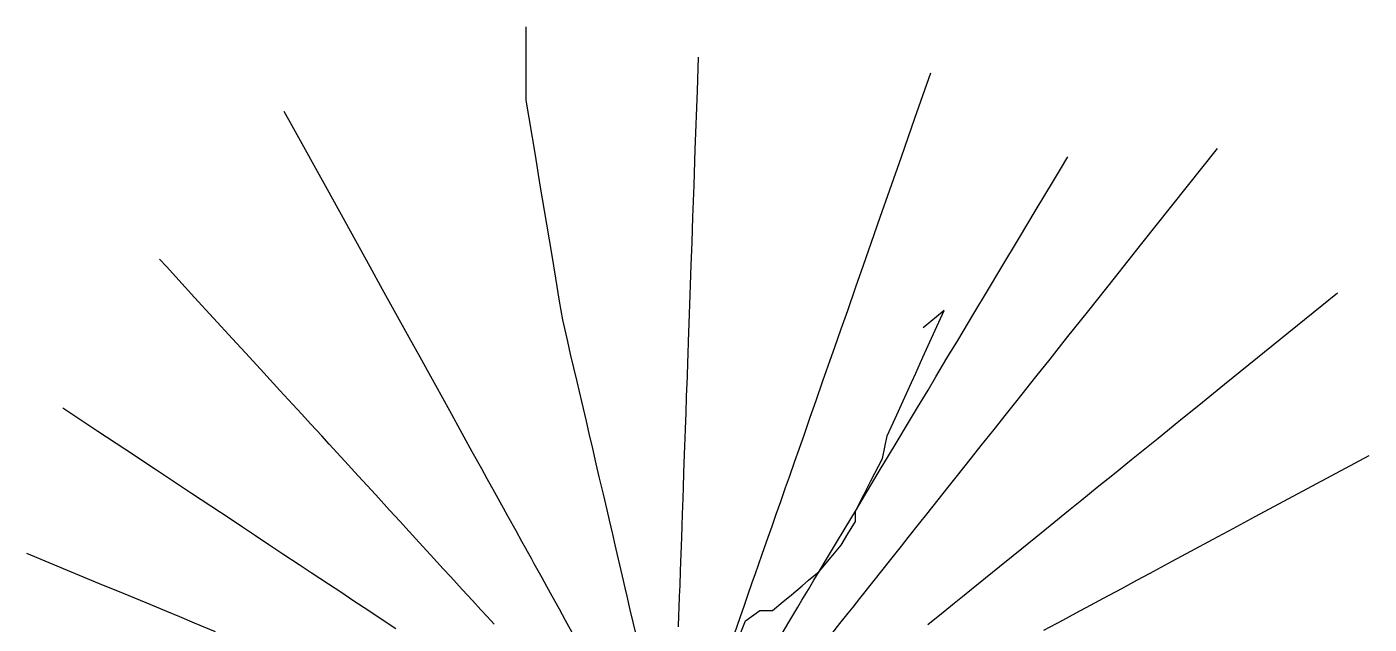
# Model space of a CAD drawing. Header units: millimetres. Extents: x 34 to 213, y 0 to 205.
# Drawn here: x 47.5 to 212.6, y 131.8 to 205.4 of the extents above; entities that cross this region are included whole.
import ezdxf

# ---------------------------------------------------------------- set-up
doc = ezdxf.new("R2010")
doc.units = ezdxf.units.MM

msp = doc.modelspace()

# ---------------------------------------------------------------- linework, layer by layer
at = {"color": 253, "true_color": 0x8faf8f}
for p, q in [((108.94, 196.36), (108.94, 205.39)), ((129.99, 197.51), (130.13, 201.64)), ((156.74, 194.14), (158.69, 199.71)), ((129.73, 190.28), (129.99, 197.51)), ((80.16, 193.2), (79.18, 194.97)), ((110.06, 189.57), (108.94, 196.36)), ((84.5, 185.34), (80.16, 193.2)), ((155.08, 189.39), (156.74, 194.14)), ((129.58, 185.89), (129.73, 190.28)), ((184.66, 178.73), (193.93, 190.42)), ((110.67, 185.89), (110.06, 189.57)), ((153.66, 185.32), (155.08, 189.39)), ((174.64, 187.88), (175.53, 189.37)), ((173.76, 186.42), (174.64, 187.88)), ((87.31, 180.23), (84.5, 185.34)), ((111.47, 181.1), (110.67, 185.89)), ((129.44, 181.97), (129.58, 185.89)), ((152.48, 181.97), (153.66, 185.32)), ((171.65, 182.89), (173.76, 186.42)), ((129.33, 178.87), (129.44, 181.97)), ((151.4, 178.87), (152.48, 181.97)), ((169.48, 179.26), (171.65, 182.89)), ((89.74, 175.84), (87.31, 180.23)), ((112.11, 177.23), (111.47, 181.1)), ((129.23, 176.05), (129.33, 178.87)), ((150.41, 176.05), (151.4, 178.87)), ((167.41, 175.82), (169.48, 179.26)), ((181.27, 174.46), (184.66, 178.73)), ((64.68, 175.87), (63.84, 176.8)), ((112.57, 174.46), (112.11, 177.23)), ((68.15, 172.08), (64.68, 175.87)), ((91.28, 173.05), (89.74, 175.84)), ((129.1, 172.39), (129.23, 176.05)), ((149.48, 173.37), (150.41, 176.05)), ((165.65, 172.87), (167.41, 175.82)), ((113.04, 171.62), (112.57, 174.46)), ((148.47, 170.48), (149.48, 173.37)), ((178.11, 170.48), (181.27, 174.46)), ((72.83, 166.97), (68.15, 172.08)), ((92.7, 170.48), (91.28, 173.05)), ((128.98, 168.88), (129.1, 172.39)), ((163.98, 170.09), (165.65, 172.87)), ((194.81, 161.38), (208.71, 172.65)), ((94.54, 167.14), (92.7, 170.48)), ((113.42, 169.32), (113.04, 171.62)), ((147.68, 168.22), (148.47, 170.48)), ((160.34, 170.48), (157.75, 168.31)), ((159.23, 168.04), (160.34, 170.48)), ((162.01, 166.78), (163.98, 170.09)), ((175.39, 167.05), (178.11, 170.48)), ((114.04, 166.66), (113.42, 169.32)), ((128.9, 166.66), (128.98, 168.88)), ((74.9, 164.72), (72.83, 166.97)), ((95.88, 164.72), (94.54, 167.14)), ((146.88, 165.96), (147.68, 168.22)), ((157.72, 164.71), (159.23, 168.04)), ((160.68, 164.58), (162.01, 166.78)), ((173.35, 164.48), (175.39, 167.05)), ((114.4, 165.09), (114.04, 166.66)), ((114.8, 163.4), (114.4, 165.09)), ((128.81, 164.07), (128.85, 165.09)), ((128.85, 165.09), (128.9, 166.66)), ((146.52, 164.93), (146.88, 165.96)), ((76.65, 162.79), (74.9, 164.72)), ((96.99, 162.69), (95.88, 164.72)), ((128.75, 162.38), (128.81, 164.07)), ((145.43, 161.79), (146.52, 164.93)), ((156.84, 162.75), (157.72, 164.71)), ((159.32, 162.3), (160.68, 164.58)), ((171.62, 162.29), (173.35, 164.48)), ((78.64, 160.62), (76.65, 162.79)), ((97.8, 161.23), (96.99, 162.69)), ((115.19, 161.73), (114.8, 163.4)), ((128.66, 159.86), (128.75, 162.38)), ((144.58, 159.36), (145.43, 161.79)), ((156.31, 161.59), (156.84, 162.75)), ((158.35, 160.67), (159.32, 162.3)), ((169.32, 159.4), (171.62, 162.29)), ((81.28, 157.75), (78.64, 160.62)), ((98.67, 159.65), (97.8, 161.23)), ((115.77, 159.24), (115.19, 161.73)), ((155.29, 159.32), (156.31, 161.59)), ((157.06, 158.52), (158.35, 160.67)), ((192.1, 159.17), (194.81, 161.38)), ((99.54, 158.09), (98.67, 159.65)), ((116.33, 156.82), (115.77, 159.24)), ((128.59, 157.84), (128.66, 159.86)), ((143.86, 157.31), (144.58, 159.36)), ((154.3, 157.15), (155.29, 159.32)), ((155.82, 156.46), (157.06, 158.52)), ((168.01, 157.75), (169.32, 159.4)), ((189.19, 156.82), (192.1, 159.17)), ((56.26, 155.58), (51.93, 158.45)), ((82.46, 156.45), (81.28, 157.75)), ((101.07, 155.31), (99.54, 158.09)), ((116.68, 155.32), (116.33, 156.82)), ((128.52, 155.89), (128.59, 157.84)), ((143.14, 155.24), (143.86, 157.31)), ((153.34, 155.01), (154.3, 157.15)), ((166.47, 155.81), (168.01, 157.75)), ((59.56, 153.39), (56.26, 155.58)), ((83.78, 155.01), (82.46, 156.45)), ((102.3, 153.07), (101.07, 155.31)), ((117.11, 153.46), (116.68, 155.32)), ((128.48, 154.75), (128.52, 155.89)), ((142.49, 153.39), (143.14, 155.24)), ((154.54, 154.32), (155.82, 156.46)), ((164.9, 153.83), (166.47, 155.81)), ((186.64, 154.75), (189.19, 156.82)), ((84.7, 154), (83.78, 155.01)), ((86.61, 151.92), (84.7, 154)), ((128.41, 152.76), (128.48, 154.75)), ((152.74, 152.24), (153.34, 155.01)), ((153.49, 152.56), (154.54, 154.32)), ((163.71, 152.33), (164.9, 153.83)), ((183.38, 152.11), (186.64, 154.75)), ((63.47, 150.79), (59.56, 153.39)), ((88.27, 150.11), (86.61, 151.92)), ((103.46, 150.98), (102.3, 153.07)), ((117.55, 151.58), (117.11, 153.46)), ((128.33, 150.44), (128.41, 152.76)), ((141.3, 149.99), (141.97, 151.92)), ((141.97, 151.92), (142.49, 153.39)), ((151.32, 149.48), (152.74, 152.24)), ((152.48, 150.87), (153.49, 152.56)), ((161.83, 149.96), (163.71, 152.33)), ((181.27, 150.4), (183.38, 152.11)), ((198.6, 145.08), (212.6, 152.6)), ((65.68, 149.33), (63.47, 150.79)), ((104.14, 149.75), (103.46, 150.98)), ((117.92, 149.99), (117.55, 151.58)), ((128.27, 148.67), (128.33, 150.44)), ((151.57, 149.35), (152.48, 150.87)), ((179.17, 148.7), (181.27, 150.4)), ((67.76, 147.95), (65.68, 149.33)), ((90.42, 147.76), (88.27, 150.11)), ((105.07, 148.07), (104.14, 149.75)), ((118.42, 147.85), (117.92, 149.99)), ((128.22, 147.35), (128.27, 148.67)), ((140.23, 146.93), (140.83, 148.67)), ((140.83, 148.67), (141.3, 149.99)), ((150.49, 147.85), (151.32, 149.48)), ((150.66, 147.84), (151.57, 149.35)), ((159.59, 147.14), (160.83, 148.71)), ((160.83, 148.71), (161.83, 149.96)), ((177.26, 147.15), (179.17, 148.7)), ((70.13, 146.37), (67.76, 147.95)), ((92.14, 145.88), (90.42, 147.76)), ((106.13, 146.14), (105.07, 148.07)), ((118.87, 145.92), (118.42, 147.85)), ((128.16, 145.39), (128.22, 147.35)), ((139.69, 145.39), (140.23, 146.93)), ((149.41, 145.74), (150.49, 147.85)), ((149.41, 145.74), (150.66, 147.84)), ((158.2, 145.38), (159.59, 147.14)), ((175.64, 145.83), (177.26, 147.15)), ((72.63, 144.72), (70.13, 146.37)), ((93.38, 144.53), (92.14, 145.88)), ((106.69, 145.12), (106.13, 146.14)), ((119.16, 144.64), (118.87, 145.92)), ((128.1, 143.92), (128.16, 145.39)), ((139.17, 143.92), (139.69, 145.39)), ((148.86, 144.83), (149.41, 145.74)), ((149.41, 144.5), (149.41, 145.74)), ((157.36, 144.33), (158.2, 145.38)), ((173.35, 143.98), (175.64, 145.83)), ((74.05, 143.77), (72.63, 144.72)), ((75.63, 142.72), (74.05, 143.77)), ((94.54, 143.26), (93.38, 144.53)), ((107.69, 143.32), (106.69, 145.12)), ((119.57, 142.91), (119.16, 144.64)), ((128.06, 142.57), (128.1, 143.92)), ((138.7, 142.57), (139.17, 143.92)), ((148.03, 143.45), (148.86, 144.83)), ((148.5, 142.98), (149.41, 144.5)), ((155.92, 142.51), (157.36, 144.33)), ((171.62, 142.57), (173.35, 143.98)), ((195.87, 143.61), (198.6, 145.08)), ((77.29, 141.62), (75.63, 142.72)), ((95.79, 141.9), (94.54, 143.26)), ((108.4, 142.04), (107.69, 143.32)), ((109.57, 139.91), (108.4, 142.04)), ((119.87, 141.6), (119.57, 142.91)), ((128.02, 141.48), (128.06, 142.57)), ((137.96, 140.46), (138.7, 142.57)), ((147.11, 141.91), (148.03, 143.45)), ((147.66, 141.58), (148.5, 142.98)), ((155.08, 141.45), (155.92, 142.51)), ((169.88, 141.16), (171.62, 142.57)), ((190.69, 140.83), (193.41, 142.29)), ((193.41, 142.29), (195.87, 143.61)), ((53.52, 138.04), (47.52, 140.53)), ((79.01, 140.48), (77.29, 141.62)), ((81, 139.16), (79.01, 140.48)), ((97.16, 140.39), (95.79, 141.9)), ((98.74, 138.67), (97.16, 140.39)), ((120.12, 140.55), (119.87, 141.6)), ((120.44, 139.16), (120.12, 140.55)), ((127.95, 139.49), (128.02, 141.48)), ((137.51, 139.16), (137.96, 140.46)), ((146.12, 140.26), (147.11, 141.91)), ((146.42, 140.08), (147.66, 141.58)), ((153.78, 139.82), (155.08, 141.45)), ((168.83, 140.31), (169.88, 141.16)), ((188.37, 139.58), (190.69, 140.83)), ((82.48, 138.18), (81, 139.16)), ((99.68, 137.65), (98.74, 138.67)), ((109.91, 139.29), (109.57, 139.91)), ((110.88, 137.54), (109.91, 139.29)), ((120.76, 137.77), (120.44, 139.16)), ((127.91, 138.38), (127.95, 139.49)), ((137.12, 138.06), (137.51, 139.16)), ((144.97, 138.34), (146.12, 140.26)), ((144.97, 138.34), (146.42, 140.08)), ((152.82, 138.61), (153.78, 139.82)), ((165.41, 137.54), (167.14, 138.94)), ((167.14, 138.94), (168.83, 140.31)), ((185.68, 138.13), (188.37, 139.58)), ((56.47, 136.82), (53.52, 138.04)), ((84.6, 136.77), (82.48, 138.18)), ((101.07, 136.12), (99.68, 137.65)), ((111.47, 136.47), (110.88, 137.54)), ((121.1, 136.32), (120.76, 137.77)), ((127.85, 136.6), (127.91, 138.38)), ((136.74, 136.97), (137.12, 138.06)), ((142.87, 136.57), (143.67, 137.24)), ((143.64, 136.11), (144.32, 137.24)), ((143.67, 137.24), (144.97, 138.34)), ((144.32, 137.24), (144.97, 138.34)), ((151.55, 137.01), (152.82, 138.61)), ((163.71, 136.16), (165.41, 137.54)), ((182.18, 136.25), (184.02, 137.24)), ((184.02, 137.24), (185.68, 138.13)), ((59.39, 135.61), (56.47, 136.82)), ((62.18, 134.46), (59.39, 135.61)), ((86.12, 135.77), (84.6, 136.77)), ((87.74, 134.69), (86.12, 135.77)), ((102.31, 134.77), (101.07, 136.12)), ((112.13, 135.27), (111.47, 136.47)), ((121.34, 135.27), (121.1, 136.32)), ((127.8, 135.27), (127.85, 136.6)), ((136.15, 135.27), (136.74, 136.97)), ((140.5, 134.58), (141.56, 135.47)), ((141.56, 135.47), (142.87, 136.57)), ((142.85, 134.79), (143.64, 136.11)), ((149.97, 135.01), (151.55, 137.01)), ((162.59, 135.25), (163.71, 136.16)), ((179.93, 135.04), (182.18, 136.25)), ((64.75, 133.39), (62.18, 134.46)), ((89.56, 133.48), (87.74, 134.69)), ((103.36, 133.62), (102.31, 134.77)), ((113.01, 133.68), (112.13, 135.27)), ((121.73, 133.61), (121.34, 135.27)), ((127.72, 132.94), (127.75, 133.86)), ((127.75, 133.86), (127.8, 135.27)), ((135.24, 132.67), (135.77, 134.19)), ((135.77, 134.19), (136.15, 135.27)), ((139.24, 133.53), (140.5, 134.58)), ((141.24, 132.09), (142.35, 133.95)), ((142.35, 133.95), (142.85, 134.79)), ((148.52, 133.19), (149.13, 133.95)), ((149.13, 133.95), (149.97, 135.01)), ((160.22, 133.33), (161.55, 134.41)), ((161.55, 134.41), (162.59, 135.25)), ((176.57, 133.24), (178.35, 134.19)), ((178.35, 134.19), (179.93, 135.04)), ((66.34, 132.73), (64.75, 133.39)), ((68.15, 131.98), (66.34, 132.73)), ((91.23, 132.38), (89.56, 133.48)), ((92.88, 131.28), (91.23, 132.38)), ((104.14, 132.77), (103.36, 133.62)), ((104.99, 131.84), (104.14, 132.77)), ((113.76, 132.31), (113.01, 133.68)), ((114.58, 130.82), (113.76, 132.31)), ((122.09, 132.08), (121.73, 133.61)), ((122.37, 130.88), (122.09, 132.08)), ((127.67, 131.52), (127.72, 132.94)), ((134.53, 130.64), (135.24, 132.67)), ((135.16, 130.42), (135.91, 132.27)), ((135.91, 132.27), (137.68, 133.53)), ((137.68, 133.53), (139.24, 133.53)), ((140.41, 130.71), (141.24, 132.09)), ((147.52, 131.93), (148.52, 133.19)), ((158.34, 131.81), (160.22, 133.33)), ((172.61, 131.11), (174.92, 132.35)), ((174.92, 132.35), (176.57, 133.24)), ((70.74, 130.91), (68.15, 131.98)), ((146.51, 130.65), (147.52, 131.93))]:
    msp.add_line(p, q, dxfattribs=at)

doc.saveas('drawing.dxf')
